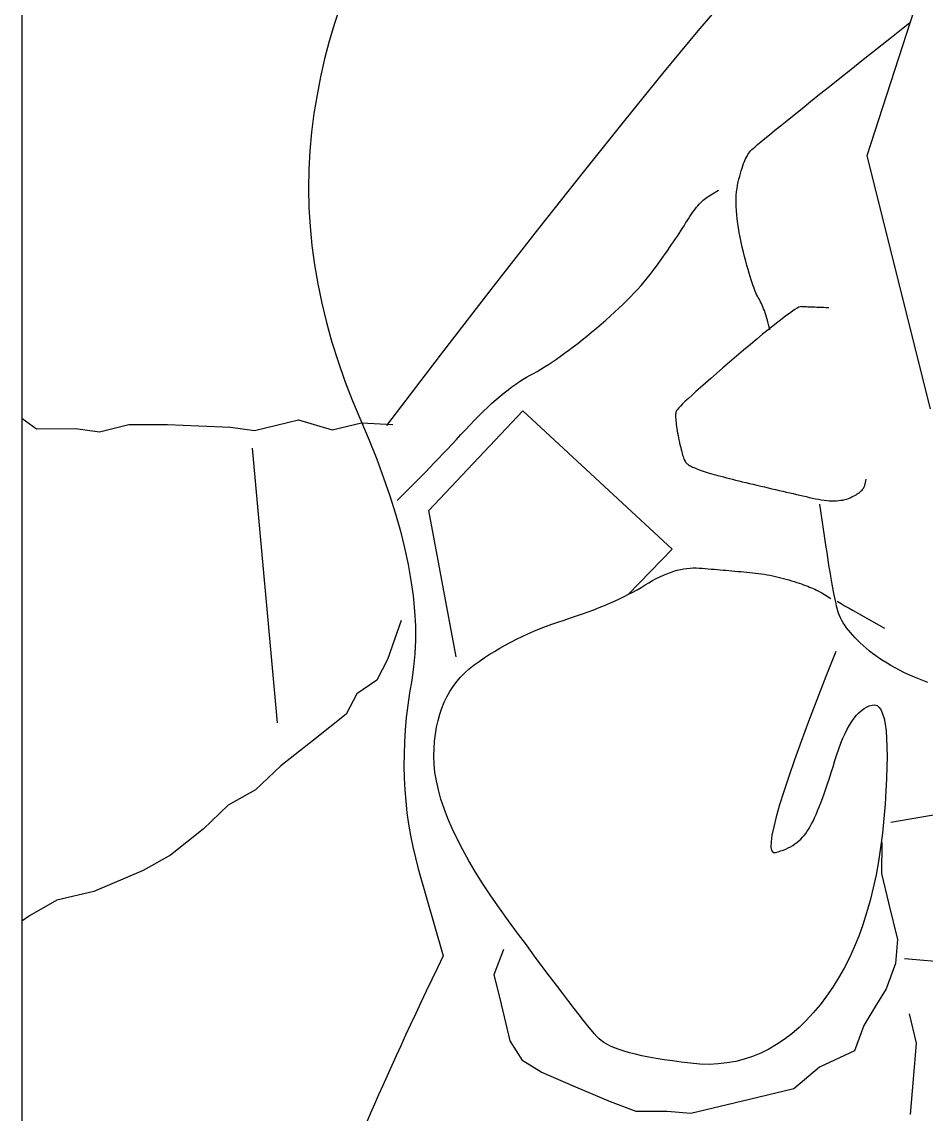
# Model space of a CAD drawing. Header units: metres. Extents: x -598 to 357, y -242 to 574.
# Drawn here: x -291.8827 to -291.6825, y 59.4639 to 59.7057 of the extents above; entities that cross this region are included whole.
import ezdxf

# ---------------------------------------------------------------- set-up
doc = ezdxf.new("R2010")
doc.units = ezdxf.units.M
doc.layers.add('xref_Nivel PB$0$M-muebles', color=1, linetype='Continuous')

# ---------------------------------------------------------------- blocks, each defined once
blk = doc.blocks.new('xref_Nivel PB$0$xref_Nivel PB$0$XREF-NIVEL 3$0$2222')
at = {"layer": 'xref_Nivel PB$0$M-muebles', "linetype": 'Continuous'}
for p, q in [((-2031.32818, -1968.59486), (-2032.65031, -1968.59486)), ((-2032.09368, -1968.59659), (-2032.09488, -1968.59486)), ((-2031.9835, -1968.59486), (-2031.98586, -1968.59813)), ((-2032.09025, -1968.60264), (-2032.09368, -1968.59659)), ((-2031.98586, -1968.59813), (-2031.9858, -1968.60671)), ((-2032.08829, -1968.61077), (-2032.09025, -1968.60264)), ((-2031.9858, -1968.60671), (-2031.98652, -1968.61204)), ((-2032.08368, -1968.62169), (-2032.08829, -1968.61077)), ((-2031.98652, -1968.61204), (-2031.98495, -1968.61854)), ((-2031.98495, -1968.61854), (-2031.98489, -1968.62712)), ((-2032.08024, -1968.62774), (-2032.08368, -1968.62169)), ((-2032.07454, -1968.63497), (-2032.08024, -1968.62774)), ((-2031.98489, -1968.62712), (-2031.98522, -1968.63408)), ((-2032.06923, -1968.64056), (-2032.07454, -1968.63497)), ((-2031.98522, -1968.63408), (-2031.98555, -1968.64103)), ((-2032.06579, -1968.64661), (-2032.06923, -1968.64056)), ((-2031.98555, -1968.64103), (-2031.98627, -1968.64637)), ((-2032.06048, -1968.65221), (-2032.06579, -1968.64661)), ((-2032.05101, -1968.65148), (-2031.99016, -1968.6459)), ((-2031.98627, -1968.64637), (-2031.98392, -1968.65612)), ((-2032.05478, -1968.65943), (-2032.06048, -1968.65221)), ((-2031.98392, -1968.65612), (-2031.98614, -1968.66353)), ((-2032.04908, -1968.66666), (-2032.05478, -1968.65943)), ((-2031.9538, -1968.66038), (-2031.95807, -1968.66126)), ((-2031.94954, -1968.65965), (-2031.9538, -1968.66038)), ((-2031.9453, -1968.65908), (-2031.94954, -1968.65965)), ((-2031.94107, -1968.65867), (-2031.9453, -1968.65908)), ((-2031.93686, -1968.65842), (-2031.94107, -1968.65867)), ((-2031.93266, -1968.65833), (-2031.93686, -1968.65842)), ((-2031.92849, -1968.65839), (-2031.93266, -1968.65833)), ((-2031.92432, -1968.65861), (-2031.92849, -1968.65839)), ((-2031.92017, -1968.65899), (-2031.92432, -1968.65861)), ((-2031.91604, -1968.65953), (-2031.92017, -1968.65899)), ((-2031.91195, -1968.66021), (-2031.91604, -1968.65953)), ((-2031.90791, -1968.661), (-2031.91195, -1968.66021)), ((-2031.96236, -1968.66231), (-2031.96666, -1968.66351)), ((-2031.95807, -1968.66126), (-2031.96236, -1968.66231)), ((-2031.90393, -1968.6619), (-2031.90791, -1968.661)), ((-2031.90002, -1968.66293), (-2031.90393, -1968.6619)), ((-2031.98614, -1968.66353), (-2031.98458, -1968.67003)), ((-2031.97098, -1968.66487), (-2031.97532, -1968.66639)), ((-2031.96666, -1968.66351), (-2031.97098, -1968.66487)), ((-2031.89616, -1968.66406), (-2031.90002, -1968.66293)), ((-2031.89236, -1968.66531), (-2031.89616, -1968.66406)), ((-2032.04455, -1968.66901), (-2032.04908, -1968.66666)), ((-2031.97532, -1968.66639), (-2031.97967, -1968.66806)), ((-2032.04151, -1968.67343), (-2032.04455, -1968.66901)), ((-2031.98404, -1968.6699), (-2031.98836, -1968.67174)), ((-2031.98458, -1968.67003), (-2031.98491, -1968.67699)), ((-2031.97967, -1968.66806), (-2031.98404, -1968.6699)), ((-2032.13739, -1968.67205), (-2032.13933, -1968.67121)), ((-2032.1354, -1968.67292), (-2032.13739, -1968.67205)), ((-2031.98836, -1968.67174), (-2031.99259, -1968.67342)), ((-2032.13336, -1968.67382), (-2032.1354, -1968.67292)), ((-2032.13127, -1968.67475), (-2032.13336, -1968.67382)), ((-2032.12914, -1968.67571), (-2032.13127, -1968.67475)), ((-2032.03698, -1968.67578), (-2032.04151, -1968.67343)), ((-2031.99259, -1968.67342), (-2031.99672, -1968.67496)), ((-2032.12696, -1968.67669), (-2032.12914, -1968.67571)), ((-2032.12474, -1968.67771), (-2032.12696, -1968.67669)), ((-2032.02832, -1968.67885), (-2032.03698, -1968.67578)), ((-2032.00075, -1968.67634), (-2032.00469, -1968.67758)), ((-2031.99672, -1968.67496), (-2032.00075, -1968.67634)), ((-2031.98511, -1968.67566), (-2031.96956, -1968.68757)), ((-2032.12246, -1968.67875), (-2032.12474, -1968.67771)), ((-2032.12014, -1968.67982), (-2032.12246, -1968.67875)), ((-2032.06578, -1968.67964), (-2032.06835, -1968.67984)), ((-2032.06318, -1968.67951), (-2032.06578, -1968.67964)), ((-2032.06055, -1968.67946), (-2032.06318, -1968.67951)), ((-2032.05791, -1968.67948), (-2032.06055, -1968.67946)), ((-2032.05524, -1968.67957), (-2032.05791, -1968.67948)), ((-2032.05254, -1968.67974), (-2032.05524, -1968.67957)), ((-2032.01226, -1968.67959), (-2032.0159, -1968.68037)), ((-2032.00852, -1968.67866), (-2032.01226, -1968.67959)), ((-2032.00469, -1968.67758), (-2032.00852, -1968.67866)), ((-2032.00175, -1968.67796), (-2032.00089, -1968.67883)), ((-2032.00089, -1968.67883), (-2032.00001, -1968.67971)), ((-2032.00001, -1968.67971), (-2031.99912, -1968.6806)), ((-2032.11778, -1968.68093), (-2032.12014, -1968.67982)), ((-2032.11536, -1968.68206), (-2032.11778, -1968.68093)), ((-2032.1129, -1968.68322), (-2032.11536, -1968.68206)), ((-2032.08085, -1968.68198), (-2032.08327, -1968.68263)), ((-2032.0784, -1968.68141), (-2032.08085, -1968.68198)), ((-2032.07592, -1968.6809), (-2032.0784, -1968.68141)), ((-2032.07342, -1968.68048), (-2032.07592, -1968.6809)), ((-2032.0709, -1968.68012), (-2032.07342, -1968.68048)), ((-2032.06835, -1968.67984), (-2032.0709, -1968.68012)), ((-2032.04982, -1968.67998), (-2032.05254, -1968.67974)), ((-2032.04707, -1968.6803), (-2032.04982, -1968.67998)), ((-2032.0443, -1968.6807), (-2032.04707, -1968.6803)), ((-2032.0415, -1968.68117), (-2032.0443, -1968.6807)), ((-2032.03864, -1968.68159), (-2032.0415, -1968.68117)), ((-2032.03569, -1968.68187), (-2032.03864, -1968.68159)), ((-2032.03264, -1968.682), (-2032.03569, -1968.68187)), ((-2032.02948, -1968.68198), (-2032.03264, -1968.682)), ((-2032.02624, -1968.6818), (-2032.02948, -1968.68198)), ((-2032.02289, -1968.68148), (-2032.02624, -1968.6818)), ((-2032.01944, -1968.681), (-2032.02289, -1968.68148)), ((-2032.0159, -1968.68037), (-2032.01944, -1968.681)), ((-2031.99912, -1968.6806), (-2031.99821, -1968.68151)), ((-2031.99821, -1968.68151), (-2031.99728, -1968.68242)), ((-2032.11039, -1968.68441), (-2032.1129, -1968.68322)), ((-2032.10783, -1968.68562), (-2032.11039, -1968.68441)), ((-2032.08327, -1968.68263), (-2032.10258, -1968.68815)), ((-2031.99728, -1968.68242), (-2031.99634, -1968.68334)), ((-2031.99634, -1968.68334), (-2031.99538, -1968.68427)), ((-2031.99538, -1968.68427), (-2031.99441, -1968.68521)), ((-2032.10523, -1968.68687), (-2032.10783, -1968.68562)), ((-2032.10258, -1968.68815), (-2032.10523, -1968.68687)), ((-2032.06581, -1968.68708), (-2032.06385, -1968.68663)), ((-2032.06385, -1968.68663), (-2032.06195, -1968.68632)), ((-2032.06195, -1968.68632), (-2032.06013, -1968.68614)), ((-2032.06013, -1968.68614), (-2032.05837, -1968.68609)), ((-2032.05837, -1968.68609), (-2032.05667, -1968.68614)), ((-2032.05667, -1968.68614), (-2032.05504, -1968.68625)), ((-2032.05504, -1968.68625), (-2032.05346, -1968.68644)), ((-2032.05346, -1968.68644), (-2032.05194, -1968.68669)), ((-2032.05194, -1968.68669), (-2032.05047, -1968.68701)), ((-2032.03634, -1968.69105), (-2032.00395, -1968.68498)), ((-2032.00395, -1968.68498), (-2031.98189, -1968.7058)), ((-2031.99441, -1968.68521), (-2031.99342, -1968.68616)), ((-2031.99342, -1968.68616), (-2031.99242, -1968.68712)), ((-2032.07437, -1968.69016), (-2032.07213, -1968.68919)), ((-2032.07213, -1968.68919), (-2032.06995, -1968.68836)), ((-2032.06995, -1968.68836), (-2032.06785, -1968.68765)), ((-2032.06785, -1968.68765), (-2032.06581, -1968.68708)), ((-2032.05047, -1968.68701), (-2032.04907, -1968.68739)), ((-2032.04907, -1968.68739), (-2032.04772, -1968.68785)), ((-2032.04772, -1968.68785), (-2032.04643, -1968.68837)), ((-2032.04643, -1968.68837), (-2032.0452, -1968.68896)), ((-2032.0452, -1968.68896), (-2032.04402, -1968.68962)), ((-2031.99242, -1968.68712), (-2031.9914, -1968.68809)), ((-2031.9914, -1968.68809), (-2031.99037, -1968.68907)), ((-2031.99037, -1968.68907), (-2031.98932, -1968.69006)), ((-2031.96956, -1968.68757), (-2031.95503, -1968.69879)), ((-2032.07906, -1968.69248), (-2032.07668, -1968.69126)), ((-2032.07668, -1968.69126), (-2032.07437, -1968.69016)), ((-2032.04402, -1968.68962), (-2032.0429, -1968.69034)), ((-2032.0429, -1968.69034), (-2032.04184, -1968.69113)), ((-2032.04184, -1968.69113), (-2032.04084, -1968.69199)), ((-2031.98932, -1968.69006), (-2031.98825, -1968.69106)), ((-2031.98825, -1968.69106), (-2031.98717, -1968.69207)), ((-2032.08403, -1968.69533), (-2032.08151, -1968.69384)), ((-2032.08151, -1968.69384), (-2032.07906, -1968.69248)), ((-2032.04084, -1968.69199), (-2032.03989, -1968.69292)), ((-2032.03989, -1968.69292), (-2032.039, -1968.69392)), ((-2032.039, -1968.69392), (-2032.03817, -1968.69498)), ((-2031.98717, -1968.69207), (-2031.98607, -1968.69309)), ((-2031.98607, -1968.69309), (-2031.98498, -1968.6941)), ((-2031.98498, -1968.6941), (-2031.98394, -1968.6951)), ((-2032.08662, -1968.69695), (-2032.08403, -1968.69533)), ((-2032.03817, -1968.69498), (-2032.03738, -1968.69608)), ((-2032.03738, -1968.69608), (-2032.03662, -1968.69721)), ((-2031.98394, -1968.6951), (-2031.98295, -1968.69609)), ((-2031.98295, -1968.69609), (-2031.982, -1968.69705)), ((-2032.092, -1968.70059), (-2032.08927, -1968.69871)), ((-2032.08927, -1968.69871), (-2032.08662, -1968.69695)), ((-2032.03662, -1968.69721), (-2032.03587, -1968.69835)), ((-2032.03587, -1968.69835), (-2032.03515, -1968.69951)), ((-2031.982, -1968.69705), (-2031.98109, -1968.698)), ((-2031.98109, -1968.698), (-2031.98023, -1968.69894)), ((-2031.98023, -1968.69894), (-2031.97941, -1968.69985)), ((-2031.95503, -1968.69879), (-2031.94153, -1968.70932)), ((-2032.12135, -1968.70299), (-2032.11323, -1968.70103)), ((-2032.11323, -1968.70103), (-2032.10673, -1968.69946)), ((-2032.10673, -1968.69946), (-2032.10107, -1968.70154)), ((-2032.09479, -1968.7026), (-2032.092, -1968.70059)), ((-2032.03515, -1968.69951), (-2032.03445, -1968.7007)), ((-2032.03445, -1968.7007), (-2032.03377, -1968.7019)), ((-2031.97941, -1968.69985), (-2031.97863, -1968.70075)), ((-2031.97863, -1968.70075), (-2031.9779, -1968.70164)), ((-2032.12584, -1968.70579), (-2032.12135, -1968.70299)), ((-2032.09755, -1968.70463), (-2032.09479, -1968.7026)), ((-2032.03377, -1968.7019), (-2032.03311, -1968.70311)), ((-2032.03311, -1968.70311), (-2032.03248, -1968.70435)), ((-2031.9779, -1968.70164), (-2031.97722, -1968.70251)), ((-2031.97722, -1968.70251), (-2031.97657, -1968.70336)), ((-2031.97657, -1968.70336), (-2031.97598, -1968.7042)), ((-2032.1283, -1968.70982), (-2032.12584, -1968.70579)), ((-2032.10016, -1968.70656), (-2032.09755, -1968.70463)), ((-2032.03248, -1968.70435), (-2032.03187, -1968.70561)), ((-2032.03187, -1968.70561), (-2032.03128, -1968.70688)), ((-2031.98189, -1968.7058), (-2032.01252, -1968.73886)), ((-2031.97598, -1968.7042), (-2031.97542, -1968.70502)), ((-2031.97542, -1968.70502), (-2031.97491, -1968.70582)), ((-2031.97491, -1968.70582), (-2031.97445, -1968.70661)), ((-2032.10492, -1968.71009), (-2032.10261, -1968.70838)), ((-2032.10261, -1968.70838), (-2032.10016, -1968.70656)), ((-2032.03128, -1968.70688), (-2032.03071, -1968.70818)), ((-2032.03071, -1968.70818), (-2032.03016, -1968.70949)), ((-2031.97445, -1968.70661), (-2031.97402, -1968.70738)), ((-2031.97402, -1968.70738), (-2031.97361, -1968.70815)), ((-2031.97361, -1968.70815), (-2031.97316, -1968.70895)), ((-2032.13161, -1968.71749), (-2032.1283, -1968.70982)), ((-2032.10708, -1968.71171), (-2032.10492, -1968.71009)), ((-2032.03016, -1968.70949), (-2032.02964, -1968.71082)), ((-2032.02964, -1968.71082), (-2032.02914, -1968.71217)), ((-2031.97316, -1968.70895), (-2031.97269, -1968.70976)), ((-2031.97269, -1968.70976), (-2031.97218, -1968.71059)), ((-2031.97218, -1968.71059), (-2031.97164, -1968.71144)), ((-2031.94153, -1968.70932), (-2031.92906, -1968.71917)), ((-2032.11094, -1968.71463), (-2032.10908, -1968.71322)), ((-2032.10908, -1968.71322), (-2032.10708, -1968.71171)), ((-2032.02914, -1968.71217), (-2032.02866, -1968.71354)), ((-2032.02866, -1968.71354), (-2032.02821, -1968.71493)), ((-2031.97164, -1968.71144), (-2031.97107, -1968.71231)), ((-2031.97107, -1968.71231), (-2031.97046, -1968.7132)), ((-2031.97046, -1968.7132), (-2031.96983, -1968.71411)), ((-2032.1142, -1968.71713), (-2032.11265, -1968.71593)), ((-2032.11265, -1968.71593), (-2032.11094, -1968.71463)), ((-2032.02821, -1968.71493), (-2032.02776, -1968.71631)), ((-2031.96983, -1968.71411), (-2031.96916, -1968.71503)), ((-2031.96916, -1968.71503), (-2031.96846, -1968.71598)), ((-2031.96846, -1968.71598), (-2031.96773, -1968.71695)), ((-2032.13492, -1968.72517), (-2032.13161, -1968.71749)), ((-2032.11687, -1968.71923), (-2032.11561, -1968.71823)), ((-2032.11561, -1968.71823), (-2032.1142, -1968.71713)), ((-2032.02776, -1968.71631), (-2032.02731, -1968.71766)), ((-2032.02731, -1968.71766), (-2032.02685, -1968.71897)), ((-2031.96773, -1968.71695), (-2031.96697, -1968.71793)), ((-2031.96697, -1968.71793), (-2031.96618, -1968.71894)), ((-2032.11894, -1968.72091), (-2032.11798, -1968.72012)), ((-2032.11798, -1968.72012), (-2032.11687, -1968.71923)), ((-2032.02685, -1968.71897), (-2032.02639, -1968.72024)), ((-2032.02639, -1968.72024), (-2032.02593, -1968.72148)), ((-2031.96618, -1968.71894), (-2031.96535, -1968.71996)), ((-2031.96535, -1968.71996), (-2031.9645, -1968.721)), ((-2031.92906, -1968.71917), (-2031.91761, -1968.72833)), ((-2032.12176, -1968.72372), (-2032.12134, -1968.72313)), ((-2032.12134, -1968.72313), (-2032.12091, -1968.72265)), ((-2032.12091, -1968.72265), (-2032.1204, -1968.72217)), ((-2032.1204, -1968.72217), (-2032.11975, -1968.72159)), ((-2032.11975, -1968.72159), (-2032.11894, -1968.72091)), ((-2032.02593, -1968.72148), (-2032.02545, -1968.72269)), ((-2032.02545, -1968.72269), (-2032.02498, -1968.72386)), ((-2031.9645, -1968.721), (-2031.96361, -1968.72207)), ((-2031.96361, -1968.72207), (-2031.96271, -1968.72312)), ((-2031.96271, -1968.72312), (-2031.96182, -1968.72415)), ((-2032.137, -1968.73083), (-2032.13492, -1968.72517)), ((-2032.12294, -1968.72609), (-2032.12256, -1968.7252)), ((-2032.12256, -1968.7252), (-2032.12216, -1968.7244)), ((-2032.12216, -1968.7244), (-2032.12176, -1968.72372)), ((-2032.02498, -1968.72386), (-2032.02449, -1968.725)), ((-2032.02449, -1968.725), (-2032.02401, -1968.7261)), ((-2031.96182, -1968.72415), (-2031.96094, -1968.72514)), ((-2031.96094, -1968.72514), (-2031.96006, -1968.7261)), ((-2032.12367, -1968.7282), (-2032.12331, -1968.7271)), ((-2032.12331, -1968.7271), (-2032.12294, -1968.72609)), ((-2032.02401, -1968.7261), (-2032.02351, -1968.72716)), ((-2032.02351, -1968.72716), (-2032.02302, -1968.7282)), ((-2031.96006, -1968.7261), (-2031.95919, -1968.72703)), ((-2031.95919, -1968.72703), (-2031.95833, -1968.72793)), ((-2031.95833, -1968.72793), (-2031.95748, -1968.72879)), ((-2032.12435, -1968.73073), (-2032.12401, -1968.72942)), ((-2032.12401, -1968.72942), (-2032.12367, -1968.7282)), ((-2032.02302, -1968.7282), (-2032.02251, -1968.72919)), ((-2032.01252, -1968.73886), (-2032.02251, -1968.72919)), ((-2032.02251, -1968.72919), (-2032.02201, -1968.73016)), ((-2032.02201, -1968.73016), (-2032.0215, -1968.73108)), ((-2031.95748, -1968.72879), (-2031.95663, -1968.72963)), ((-2031.95663, -1968.72963), (-2031.95579, -1968.73043)), ((-2031.95579, -1968.73043), (-2031.95496, -1968.7312)), ((-2031.91761, -1968.72833), (-2031.90719, -1968.7368)), ((-2032.13706, -1968.73772), (-2032.137, -1968.73083)), ((-2032.12498, -1968.73368), (-2032.12467, -1968.73215)), ((-2032.12467, -1968.73215), (-2032.12435, -1968.73073)), ((-2032.0215, -1968.73108), (-2032.02098, -1968.73198)), ((-2032.02098, -1968.73198), (-2032.02045, -1968.73284)), ((-2032.02045, -1968.73284), (-2032.01995, -1968.73367)), ((-2031.95496, -1968.7312), (-2031.95414, -1968.73194)), ((-2031.95414, -1968.73194), (-2031.95332, -1968.73264)), ((-2031.95332, -1968.73264), (-2031.95252, -1968.73332)), ((-2032.12557, -1968.73704), (-2032.12528, -1968.73531)), ((-2032.12528, -1968.73531), (-2032.12498, -1968.73368)), ((-2032.01995, -1968.73367), (-2032.01948, -1968.73449)), ((-2032.01948, -1968.73449), (-2032.01904, -1968.73531)), ((-2032.01904, -1968.73531), (-2032.01865, -1968.73611)), ((-2031.95252, -1968.73332), (-2031.95172, -1968.73396)), ((-2031.95172, -1968.73396), (-2031.95092, -1968.73457)), ((-2031.95092, -1968.73457), (-2031.95014, -1968.73515)), ((-2031.95014, -1968.73515), (-2031.94937, -1968.73571)), ((-2032.13751, -1968.74299), (-2032.13706, -1968.73772)), ((-2032.12584, -1968.73888), (-2032.12557, -1968.73704)), ((-2032.01865, -1968.73611), (-2032.01828, -1968.7369)), ((-2032.01828, -1968.7369), (-2032.01796, -1968.73767)), ((-2032.01796, -1968.73767), (-2032.01767, -1968.73844)), ((-2031.94937, -1968.73571), (-2031.94861, -1968.73625)), ((-2031.94861, -1968.73625), (-2031.94788, -1968.73677)), ((-2031.94788, -1968.73677), (-2031.94716, -1968.73728)), ((-2031.94716, -1968.73728), (-2031.94645, -1968.73777)), ((-2031.94645, -1968.73777), (-2031.94577, -1968.73825)), ((-2031.90719, -1968.7368), (-2031.89779, -1968.74459)), ((-2032.12611, -1968.74083), (-2032.12584, -1968.73888)), ((-2032.01767, -1968.73844), (-2032.01742, -1968.7392)), ((-2032.01742, -1968.7392), (-2032.0172, -1968.73994)), ((-2032.0172, -1968.73994), (-2032.01702, -1968.74067)), ((-2031.98736, -1968.74015), (-2031.98793, -1968.74026)), ((-2031.98681, -1968.74005), (-2031.98736, -1968.74015)), ((-2031.98629, -1968.73996), (-2031.98681, -1968.74005)), ((-2031.98579, -1968.73988), (-2031.98629, -1968.73996)), ((-2031.98533, -1968.73981), (-2031.98579, -1968.73988)), ((-2031.98489, -1968.73975), (-2031.98533, -1968.73981)), ((-2031.98448, -1968.7397), (-2031.98489, -1968.73975)), ((-2031.9841, -1968.73966), (-2031.98448, -1968.7397)), ((-2031.98375, -1968.73963), (-2031.9841, -1968.73966)), ((-2031.98342, -1968.73961), (-2031.98375, -1968.73963)), ((-2031.98312, -1968.7396), (-2031.98342, -1968.73961)), ((-2031.98285, -1968.7396), (-2031.98312, -1968.7396)), ((-2031.98261, -1968.73961), (-2031.98285, -1968.7396)), ((-2031.9824, -1968.73963), (-2031.98261, -1968.73961)), ((-2031.98221, -1968.73966), (-2031.9824, -1968.73963)), ((-2031.98205, -1968.7397), (-2031.98221, -1968.73966)), ((-2031.98186, -1968.7398), (-2031.98205, -1968.7397)), ((-2031.9816, -1968.73999), (-2031.98186, -1968.7398)), ((-2031.98126, -1968.74028), (-2031.9816, -1968.73999)), ((-2031.94577, -1968.73825), (-2031.9451, -1968.73871)), ((-2031.9451, -1968.73871), (-2031.94445, -1968.73916)), ((-2031.94445, -1968.73916), (-2031.94381, -1968.73958)), ((-2031.94381, -1968.73958), (-2031.9432, -1968.74)), ((-2031.9432, -1968.74), (-2031.9426, -1968.74039)), ((-2032.12636, -1968.74288), (-2032.12611, -1968.74083)), ((-2032.01702, -1968.74067), (-2032.01688, -1968.74139)), ((-2032.01688, -1968.74139), (-2032.01677, -1968.7421)), ((-2032.01677, -1968.7421), (-2032.0167, -1968.7428)), ((-2031.99386, -1968.74246), (-2031.99398, -1968.74265)), ((-2031.99374, -1968.7423), (-2031.99386, -1968.74246)), ((-2031.99363, -1968.74215), (-2031.99374, -1968.7423)), ((-2031.99352, -1968.74204), (-2031.99363, -1968.74215)), ((-2031.9934, -1968.74193), (-2031.99352, -1968.74204)), ((-2031.99324, -1968.74182), (-2031.9934, -1968.74193)), ((-2031.99306, -1968.74171), (-2031.99324, -1968.74182)), ((-2031.99285, -1968.7416), (-2031.99306, -1968.74171)), ((-2031.9926, -1968.74149), (-2031.99285, -1968.7416)), ((-2031.99233, -1968.74138), (-2031.9926, -1968.74149)), ((-2031.99203, -1968.74127), (-2031.99233, -1968.74138)), ((-2031.99169, -1968.74116), (-2031.99203, -1968.74127)), ((-2031.99133, -1968.74105), (-2031.99169, -1968.74116)), ((-2031.99093, -1968.74094), (-2031.99133, -1968.74105)), ((-2031.99051, -1968.74083), (-2031.99093, -1968.74094)), ((-2031.99005, -1968.74072), (-2031.99051, -1968.74083)), ((-2031.98957, -1968.7406), (-2031.99005, -1968.74072)), ((-2031.98905, -1968.74049), (-2031.98957, -1968.7406)), ((-2031.98851, -1968.74037), (-2031.98905, -1968.74049)), ((-2031.98793, -1968.74026), (-2031.98851, -1968.74037)), ((-2031.98085, -1968.74067), (-2031.98126, -1968.74028)), ((-2031.98035, -1968.74116), (-2031.98085, -1968.74067)), ((-2031.97978, -1968.74175), (-2031.98035, -1968.74116)), ((-2031.97913, -1968.74244), (-2031.97978, -1968.74175)), ((-2031.9784, -1968.74323), (-2031.97913, -1968.74244)), ((-2031.9426, -1968.74039), (-2031.94202, -1968.74077)), ((-2031.94202, -1968.74077), (-2031.94145, -1968.74114)), ((-2031.94145, -1968.74114), (-2031.9409, -1968.74149)), ((-2031.9409, -1968.74149), (-2031.94037, -1968.74182)), ((-2031.94037, -1968.74182), (-2031.93986, -1968.74214)), ((-2031.93986, -1968.74214), (-2031.93937, -1968.74244)), ((-2031.93937, -1968.74244), (-2031.93889, -1968.74275)), ((-2032.13594, -1968.74949), (-2032.13751, -1968.74299)), ((-2032.12659, -1968.747), (-2032.12654, -1968.74496)), ((-2032.12654, -1968.74496), (-2032.12636, -1968.74288)), ((-2032.01671, -1968.74483), (-2032.01676, -1968.74548)), ((-2032.01667, -1968.74416), (-2032.01671, -1968.74483)), ((-2032.0167, -1968.7428), (-2032.01667, -1968.74349)), ((-2032.01667, -1968.74349), (-2032.01667, -1968.74416)), ((-2031.99487, -1968.74467), (-2031.99501, -1968.74505)), ((-2031.99474, -1968.74431), (-2031.99487, -1968.74467)), ((-2031.9946, -1968.74397), (-2031.99474, -1968.74431)), ((-2031.99447, -1968.74366), (-2031.9946, -1968.74397)), ((-2031.99435, -1968.74337), (-2031.99447, -1968.74366)), ((-2031.99422, -1968.74311), (-2031.99435, -1968.74337)), ((-2031.9941, -1968.74287), (-2031.99422, -1968.74311)), ((-2031.99398, -1968.74265), (-2031.9941, -1968.74287)), ((-2031.9776, -1968.74411), (-2031.9784, -1968.74323)), ((-2031.97672, -1968.7451), (-2031.9776, -1968.74411)), ((-2031.93889, -1968.74275), (-2031.93844, -1968.74305)), ((-2031.93844, -1968.74305), (-2031.93801, -1968.74335)), ((-2031.93801, -1968.74335), (-2031.9376, -1968.74365)), ((-2031.9376, -1968.74365), (-2031.93721, -1968.74395)), ((-2031.93721, -1968.74395), (-2031.93684, -1968.74425)), ((-2031.93684, -1968.74425), (-2031.93649, -1968.74454)), ((-2031.93649, -1968.74454), (-2031.93616, -1968.74484)), ((-2031.93616, -1968.74484), (-2031.93585, -1968.74513)), ((-2031.89779, -1968.74459), (-2031.88942, -1968.75169)), ((-2032.1265, -1968.74901), (-2032.12659, -1968.747)), ((-2032.01688, -1968.7468), (-2032.01693, -1968.74746)), ((-2032.01682, -1968.74614), (-2032.01688, -1968.7468)), ((-2032.01676, -1968.74548), (-2032.01682, -1968.74614)), ((-2031.99574, -1968.74734), (-2031.9959, -1968.74786)), ((-2031.99559, -1968.74683), (-2031.99574, -1968.74734)), ((-2031.99544, -1968.74635), (-2031.99559, -1968.74683)), ((-2031.9953, -1968.74589), (-2031.99544, -1968.74635)), ((-2031.99515, -1968.74546), (-2031.9953, -1968.74589)), ((-2031.99501, -1968.74505), (-2031.99515, -1968.74546)), ((-2031.97576, -1968.74618), (-2031.97672, -1968.7451)), ((-2031.97472, -1968.74736), (-2031.97576, -1968.74618)), ((-2031.97361, -1968.74865), (-2031.97472, -1968.74736)), ((-2031.93585, -1968.74513), (-2031.93556, -1968.74542)), ((-2031.93556, -1968.74542), (-2031.93529, -1968.74571)), ((-2031.93529, -1968.74571), (-2031.93505, -1968.74599)), ((-2031.93505, -1968.74599), (-2031.93482, -1968.74628)), ((-2031.93482, -1968.74628), (-2031.93461, -1968.74656)), ((-2031.93461, -1968.74656), (-2031.93443, -1968.74684)), ((-2031.93443, -1968.74684), (-2031.93303, -1968.74909)), ((-2032.13437, -1968.75599), (-2032.13594, -1968.74949)), ((-2032.12629, -1968.75097), (-2032.1265, -1968.74901)), ((-2032.0171, -1968.74943), (-2032.01716, -1968.75009)), ((-2032.01704, -1968.74878), (-2032.0171, -1968.74943)), ((-2032.01699, -1968.74812), (-2032.01704, -1968.74878)), ((-2032.01693, -1968.74746), (-2032.01699, -1968.74812)), ((-2031.99638, -1968.74958), (-2031.99654, -1968.75019)), ((-2031.99621, -1968.74898), (-2031.99638, -1968.74958)), ((-2031.99605, -1968.74841), (-2031.99621, -1968.74898)), ((-2031.9959, -1968.74786), (-2031.99605, -1968.74841)), ((-2031.97241, -1968.75003), (-2031.97361, -1968.74865)), ((-2032.12594, -1968.7529), (-2032.12629, -1968.75097)), ((-2032.01733, -1968.75207), (-2032.01738, -1968.75273)), ((-2032.01727, -1968.75141), (-2032.01733, -1968.75207)), ((-2032.01721, -1968.75075), (-2032.01727, -1968.75141)), ((-2032.01716, -1968.75009), (-2032.01721, -1968.75075)), ((-2031.99706, -1968.75218), (-2031.99724, -1968.75289)), ((-2031.99688, -1968.7515), (-2031.99706, -1968.75218)), ((-2031.99671, -1968.75083), (-2031.99688, -1968.7515)), ((-2031.99654, -1968.75019), (-2031.99671, -1968.75083)), ((-2031.97114, -1968.7515), (-2031.97241, -1968.75003)), ((-2031.9698, -1968.75308), (-2031.97114, -1968.7515)), ((-2032.12546, -1968.75479), (-2032.12594, -1968.7529)), ((-2032.01755, -1968.7547), (-2032.01761, -1968.75536)), ((-2032.01749, -1968.75404), (-2032.01755, -1968.7547)), ((-2032.01744, -1968.75338), (-2032.01749, -1968.75404)), ((-2032.01738, -1968.75273), (-2032.01744, -1968.75338)), ((-2031.9976, -1968.75437), (-2031.99779, -1968.75514)), ((-2031.99742, -1968.75362), (-2031.9976, -1968.75437)), ((-2031.99724, -1968.75289), (-2031.99742, -1968.75362)), ((-2031.96845, -1968.75466), (-2031.9698, -1968.75308)), ((-2031.9672, -1968.75615), (-2031.96845, -1968.75466)), ((-2031.94776, -1968.75488), (-2031.94673, -1968.75462)), ((-2031.94673, -1968.75462), (-2031.94563, -1968.75435)), ((-2031.94563, -1968.75435), (-2031.94453, -1968.7541)), ((-2031.94453, -1968.7541), (-2031.94345, -1968.75387)), ((-2031.94345, -1968.75387), (-2031.94241, -1968.75367)), ((-2031.94241, -1968.75367), (-2031.94138, -1968.75349)), ((-2031.94138, -1968.75349), (-2031.94039, -1968.75334)), ((-2031.94039, -1968.75334), (-2031.93942, -1968.75322)), ((-2031.93942, -1968.75322), (-2031.93848, -1968.75312)), ((-2031.93848, -1968.75312), (-2031.93757, -1968.75305)), ((-2031.93757, -1968.75305), (-2031.93668, -1968.75301)), ((-2031.93668, -1968.75301), (-2031.93582, -1968.75299)), ((-2031.93582, -1968.75299), (-2031.93499, -1968.75301)), ((-2031.93499, -1968.75301), (-2031.93418, -1968.75304)), ((-2031.93418, -1968.75304), (-2031.93341, -1968.75311)), ((-2031.93341, -1968.75311), (-2031.93265, -1968.7532)), ((-2031.93265, -1968.7532), (-2031.93193, -1968.75332)), ((-2031.93193, -1968.75332), (-2031.93123, -1968.75346)), ((-2031.93123, -1968.75346), (-2031.93057, -1968.75362)), ((-2031.93057, -1968.75362), (-2031.92993, -1968.75378)), ((-2031.92993, -1968.75378), (-2031.92932, -1968.75395)), ((-2031.92932, -1968.75395), (-2031.92874, -1968.75412)), ((-2031.92874, -1968.75412), (-2031.92819, -1968.7543)), ((-2031.92819, -1968.7543), (-2031.92767, -1968.75447)), ((-2031.92767, -1968.75447), (-2031.92717, -1968.75466)), ((-2031.92717, -1968.75466), (-2031.92671, -1968.75484)), ((-2032.13202, -1968.76574), (-2032.13437, -1968.75599)), ((-2032.12485, -1968.75664), (-2032.12546, -1968.75479)), ((-2032.12411, -1968.75846), (-2032.12485, -1968.75664)), ((-2032.01774, -1968.75667), (-2032.01781, -1968.75731)), ((-2032.01767, -1968.75602), (-2032.01774, -1968.75667)), ((-2032.01761, -1968.75536), (-2032.01767, -1968.75602)), ((-2031.99817, -1968.75676), (-2031.99837, -1968.7576)), ((-2031.99798, -1968.75594), (-2031.99817, -1968.75676)), ((-2031.99779, -1968.75514), (-2031.99798, -1968.75594)), ((-2031.96603, -1968.75755), (-2031.9672, -1968.75615)), ((-2031.95528, -1968.75716), (-2031.95476, -1968.75696)), ((-2031.95476, -1968.75696), (-2031.95419, -1968.75675)), ((-2031.95419, -1968.75675), (-2031.95357, -1968.75654)), ((-2031.95357, -1968.75654), (-2031.9529, -1968.75632)), ((-2031.9529, -1968.75632), (-2031.95217, -1968.75609)), ((-2031.95217, -1968.75609), (-2031.9514, -1968.75586)), ((-2031.9514, -1968.75586), (-2031.95057, -1968.75563)), ((-2031.95057, -1968.75563), (-2031.94969, -1968.75538)), ((-2031.94969, -1968.75538), (-2031.94875, -1968.75513)), ((-2031.94875, -1968.75513), (-2031.94776, -1968.75488)), ((-2031.92671, -1968.75484), (-2031.92628, -1968.75503)), ((-2031.92628, -1968.75503), (-2031.92587, -1968.75522)), ((-2031.92587, -1968.75522), (-2031.9255, -1968.75542)), ((-2031.9255, -1968.75542), (-2031.92515, -1968.75562)), ((-2031.92515, -1968.75562), (-2031.92484, -1968.75583)), ((-2031.92484, -1968.75583), (-2031.92455, -1968.75603)), ((-2031.92455, -1968.75603), (-2031.92429, -1968.75625)), ((-2031.92429, -1968.75625), (-2031.92406, -1968.75646)), ((-2031.92406, -1968.75646), (-2031.92379, -1968.75675)), ((-2031.92379, -1968.75675), (-2031.92341, -1968.75719)), ((-2032.12324, -1968.76023), (-2032.12411, -1968.75846)), ((-2032.01809, -1968.75922), (-2032.01819, -1968.75985)), ((-2032.01799, -1968.75859), (-2032.01809, -1968.75922)), ((-2032.01789, -1968.75795), (-2032.01799, -1968.75859)), ((-2032.01781, -1968.75731), (-2032.01789, -1968.75795)), ((-2031.99876, -1968.75929), (-2031.99895, -1968.76012)), ((-2031.99856, -1968.75845), (-2031.99876, -1968.75929)), ((-2031.99837, -1968.7576), (-2031.99856, -1968.75845)), ((-2031.96495, -1968.75886), (-2031.96603, -1968.75755)), ((-2031.96396, -1968.76007), (-2031.96495, -1968.75886)), ((-2031.96065, -1968.75957), (-2031.96017, -1968.75941)), ((-2031.96017, -1968.75941), (-2031.95971, -1968.75925)), ((-2031.95971, -1968.75925), (-2031.95928, -1968.75909)), ((-2031.95928, -1968.75909), (-2031.95887, -1968.75892)), ((-2031.95887, -1968.75892), (-2031.95847, -1968.75876)), ((-2031.95847, -1968.75876), (-2031.9581, -1968.75859)), ((-2031.9581, -1968.75859), (-2031.95775, -1968.75842)), ((-2031.95775, -1968.75842), (-2031.95742, -1968.75825)), ((-2031.95742, -1968.75825), (-2031.95711, -1968.75808)), ((-2031.95711, -1968.75808), (-2031.95681, -1968.75791)), ((-2031.95681, -1968.75791), (-2031.95651, -1968.75773)), ((-2031.95651, -1968.75773), (-2031.95615, -1968.75754)), ((-2031.95615, -1968.75754), (-2031.95574, -1968.75735)), ((-2031.95574, -1968.75735), (-2031.95528, -1968.75716)), ((-2031.92341, -1968.75719), (-2031.92292, -1968.75776)), ((-2031.92292, -1968.75776), (-2031.92231, -1968.75848)), ((-2031.92231, -1968.75848), (-2031.9216, -1968.75935)), ((-2031.9216, -1968.75935), (-2031.92077, -1968.76036)), ((-2032.12223, -1968.76196), (-2032.12324, -1968.76023)), ((-2032.07965, -1968.7612), (-2032.07969, -1968.76172)), ((-2032.07969, -1968.76172), (-2032.07953, -1968.76232)), ((-2032.07925, -1968.76086), (-2032.07965, -1968.7612)), ((-2032.07849, -1968.76071), (-2032.07925, -1968.76086)), ((-2032.07735, -1968.76073), (-2032.07849, -1968.76071)), ((-2032.07585, -1968.76093), (-2032.07735, -1968.76073)), ((-2032.07399, -1968.76132), (-2032.07585, -1968.76093)), ((-2032.07176, -1968.76188), (-2032.07399, -1968.76132)), ((-2032.06916, -1968.76262), (-2032.07176, -1968.76188)), ((-2032.01856, -1968.7617), (-2032.0187, -1968.76231)), ((-2032.01843, -1968.76109), (-2032.01856, -1968.7617)), ((-2032.01831, -1968.76047), (-2032.01843, -1968.76109)), ((-2032.01819, -1968.75985), (-2032.01831, -1968.76047)), ((-2031.99932, -1968.76174), (-2031.99951, -1968.76253)), ((-2031.99914, -1968.76093), (-2031.99932, -1968.76174)), ((-2031.99895, -1968.76012), (-2031.99914, -1968.76093)), ((-2031.96306, -1968.7612), (-2031.96396, -1968.76007)), ((-2031.96393, -1968.76048), (-2031.96333, -1968.76033)), ((-2031.96333, -1968.76033), (-2031.96275, -1968.76018)), ((-2031.96224, -1968.76223), (-2031.96306, -1968.7612)), ((-2031.96275, -1968.76018), (-2031.9622, -1968.76003)), ((-2031.9622, -1968.76003), (-2031.96166, -1968.75988)), ((-2031.96166, -1968.75988), (-2031.96114, -1968.75972)), ((-2031.96114, -1968.75972), (-2031.96065, -1968.75957)), ((-2031.92077, -1968.76036), (-2031.91983, -1968.76152)), ((-2031.91983, -1968.76152), (-2031.91877, -1968.76282)), ((-2032.12109, -1968.76366), (-2032.12223, -1968.76196)), ((-2032.11982, -1968.76532), (-2032.12109, -1968.76366)), ((-2032.07953, -1968.76232), (-2032.07935, -1968.7629)), ((-2032.07935, -1968.7629), (-2032.07915, -1968.76346)), ((-2032.07915, -1968.76346), (-2032.07892, -1968.76401)), ((-2032.07892, -1968.76401), (-2032.07868, -1968.76453)), ((-2032.06619, -1968.76355), (-2032.06916, -1968.76262)), ((-2032.06287, -1968.76465), (-2032.06619, -1968.76355)), ((-2032.01917, -1968.7641), (-2032.01934, -1968.76469)), ((-2032.019, -1968.76351), (-2032.01917, -1968.7641)), ((-2032.01885, -1968.76291), (-2032.019, -1968.76351)), ((-2032.0187, -1968.76231), (-2032.01885, -1968.76291)), ((-2031.99987, -1968.76409), (-2032.00005, -1968.76485)), ((-2031.99969, -1968.76331), (-2031.99987, -1968.76409)), ((-2031.99951, -1968.76253), (-2031.99969, -1968.76331)), ((-2031.96151, -1968.76317), (-2031.96224, -1968.76223)), ((-2031.96087, -1968.76402), (-2031.96151, -1968.76317)), ((-2031.96031, -1968.76478), (-2031.96087, -1968.76402)), ((-2031.91877, -1968.76282), (-2031.91761, -1968.76426)), ((-2031.91761, -1968.76426), (-2031.91633, -1968.76585)), ((-2032.12721, -1968.77145), (-2032.13202, -1968.76574)), ((-2032.11842, -1968.76694), (-2032.11982, -1968.76532)), ((-2032.07868, -1968.76453), (-2032.07841, -1968.76504)), ((-2032.07841, -1968.76504), (-2032.07812, -1968.76553)), ((-2032.07812, -1968.76553), (-2032.0778, -1968.766)), ((-2032.0778, -1968.766), (-2032.07747, -1968.76644)), ((-2032.07747, -1968.76644), (-2032.07711, -1968.76688)), ((-2032.05917, -1968.76594), (-2032.06287, -1968.76465)), ((-2032.05511, -1968.76741), (-2032.05917, -1968.76594)), ((-2032.01988, -1968.7664), (-2032.02006, -1968.76693)), ((-2032.0197, -1968.76585), (-2032.01988, -1968.7664)), ((-2032.01951, -1968.76528), (-2032.0197, -1968.76585)), ((-2032.01934, -1968.76469), (-2032.01951, -1968.76528)), ((-2032.00039, -1968.76634), (-2032.00056, -1968.76708)), ((-2032.00022, -1968.7656), (-2032.00039, -1968.76634)), ((-2032.00005, -1968.76485), (-2032.00022, -1968.7656)), ((-2031.95985, -1968.76545), (-2031.96031, -1968.76478)), ((-2031.95946, -1968.76603), (-2031.95985, -1968.76545)), ((-2031.95917, -1968.76651), (-2031.95946, -1968.76603)), ((-2031.95897, -1968.7669), (-2031.95917, -1968.76651)), ((-2031.91633, -1968.76585), (-2031.91494, -1968.76758)), ((-2032.11689, -1968.76852), (-2032.11842, -1968.76694)), ((-2032.11522, -1968.77007), (-2032.11689, -1968.76852)), ((-2032.07711, -1968.76688), (-2032.07672, -1968.76729)), ((-2032.07672, -1968.76729), (-2032.07632, -1968.76768)), ((-2032.07632, -1968.76768), (-2032.07589, -1968.76805)), ((-2032.07589, -1968.76805), (-2032.07545, -1968.76841)), ((-2032.07545, -1968.76841), (-2032.07498, -1968.76875)), ((-2032.07498, -1968.76875), (-2032.07448, -1968.76907)), ((-2032.07448, -1968.76907), (-2032.07395, -1968.76938)), ((-2032.05068, -1968.76905), (-2032.05511, -1968.76741)), ((-2032.04589, -1968.77088), (-2032.05068, -1968.76905)), ((-2032.02075, -1968.76884), (-2032.02092, -1968.76927)), ((-2032.02058, -1968.76839), (-2032.02075, -1968.76884)), ((-2032.02041, -1968.76793), (-2032.02058, -1968.76839)), ((-2032.02023, -1968.76744), (-2032.02041, -1968.76793)), ((-2032.02006, -1968.76693), (-2032.02023, -1968.76744)), ((-2032.00105, -1968.7692), (-2032.00121, -1968.76989)), ((-2032.00089, -1968.76851), (-2032.00105, -1968.7692)), ((-2032.00073, -1968.7678), (-2032.00089, -1968.76851)), ((-2032.00056, -1968.76708), (-2032.00073, -1968.7678)), ((-2031.95885, -1968.76721), (-2031.95897, -1968.7669)), ((-2031.95893, -1968.76923), (-2031.95891, -1968.76889)), ((-2031.95891, -1968.76889), (-2031.95889, -1968.76857)), ((-2031.95889, -1968.76857), (-2031.95888, -1968.76829)), ((-2031.95888, -1968.76829), (-2031.95887, -1968.76803)), ((-2031.95887, -1968.76803), (-2031.95885, -1968.7678)), ((-2031.95882, -1968.76742), (-2031.95885, -1968.76721)), ((-2031.95885, -1968.7678), (-2031.95884, -1968.76759)), ((-2031.95884, -1968.76759), (-2031.95882, -1968.76742)), ((-2031.91494, -1968.76758), (-2031.91344, -1968.76946)), ((-2032.12363, -1968.77919), (-2032.12721, -1968.77145)), ((-2032.11342, -1968.77157), (-2032.11522, -1968.77007)), ((-2032.11152, -1968.77302), (-2032.11342, -1968.77157)), ((-2032.07395, -1968.76938), (-2032.07336, -1968.7697)), ((-2032.07336, -1968.7697), (-2032.07272, -1968.77002)), ((-2032.07272, -1968.77002), (-2032.07202, -1968.77035)), ((-2032.07202, -1968.77035), (-2032.07127, -1968.77069)), ((-2032.07127, -1968.77069), (-2032.07046, -1968.77104)), ((-2032.07046, -1968.77104), (-2032.0696, -1968.77139)), ((-2032.0696, -1968.77139), (-2032.06868, -1968.77175)), ((-2032.04073, -1968.77289), (-2032.04589, -1968.77088)), ((-2032.0219, -1968.7714), (-2032.02205, -1968.77168)), ((-2032.02174, -1968.77109), (-2032.0219, -1968.7714)), ((-2032.02158, -1968.77077), (-2032.02174, -1968.77109)), ((-2032.02141, -1968.77042), (-2032.02158, -1968.77077)), ((-2032.02125, -1968.77006), (-2032.02141, -1968.77042)), ((-2032.02109, -1968.76967), (-2032.02125, -1968.77006)), ((-2032.02092, -1968.76927), (-2032.02109, -1968.76967)), ((-2032.01208, -1968.77294), (-2032.00254, -1968.7715)), ((-2032.00148, -1968.77122), (-2032.00159, -1968.77185)), ((-2032.00136, -1968.77056), (-2032.00148, -1968.77122)), ((-2032.00121, -1968.76989), (-2032.00136, -1968.77056)), ((-2031.95902, -1968.77183), (-2031.95901, -1968.77133)), ((-2031.95901, -1968.77133), (-2031.95899, -1968.77086)), ((-2031.95899, -1968.77086), (-2031.95897, -1968.77041)), ((-2031.95897, -1968.77041), (-2031.95896, -1968.76999)), ((-2031.95896, -1968.76999), (-2031.95894, -1968.76959)), ((-2031.95894, -1968.76959), (-2031.95893, -1968.76923)), ((-2031.91344, -1968.76946), (-2031.91182, -1968.77148)), ((-2031.91182, -1968.77148), (-2031.9101, -1968.77364)), ((-2032.10952, -1968.77439), (-2032.11152, -1968.77302)), ((-2032.06868, -1968.77175), (-2032.0677, -1968.77212)), ((-2032.0677, -1968.77212), (-2032.06667, -1968.77249)), ((-2032.06667, -1968.77249), (-2032.06559, -1968.77287)), ((-2032.06559, -1968.77287), (-2032.06445, -1968.77326)), ((-2032.06445, -1968.77326), (-2032.06325, -1968.77365)), ((-2032.06325, -1968.77365), (-2032.062, -1968.77405)), ((-2032.062, -1968.77405), (-2032.06069, -1968.77446)), ((-2032.03521, -1968.77508), (-2032.04073, -1968.77289)), ((-2032.02221, -1968.77194), (-2032.02344, -1968.77396)), ((-2032.02205, -1968.77168), (-2032.02221, -1968.77194)), ((-2032.01938, -1968.77411), (-2032.01847, -1968.77396)), ((-2032.01847, -1968.77396), (-2032.01751, -1968.7738)), ((-2032.01751, -1968.7738), (-2032.01651, -1968.77363)), ((-2032.01651, -1968.77363), (-2032.01547, -1968.77347)), ((-2032.01547, -1968.77347), (-2032.01438, -1968.77329)), ((-2032.01438, -1968.77329), (-2032.01325, -1968.77312)), ((-2032.01325, -1968.77312), (-2032.01208, -1968.77294)), ((-2032.00179, -1968.77363), (-2032.00182, -1968.77418)), ((-2032.00174, -1968.77306), (-2032.00179, -1968.77363)), ((-2032.00168, -1968.77246), (-2032.00174, -1968.77306)), ((-2032.00159, -1968.77185), (-2032.00168, -1968.77246)), ((-2031.95907, -1968.7735), (-2031.95906, -1968.77291)), ((-2031.95906, -1968.77291), (-2031.95904, -1968.77236)), ((-2031.95904, -1968.77236), (-2031.95902, -1968.77183)), ((-2031.9101, -1968.77364), (-2031.90826, -1968.77595)), ((-2032.10744, -1968.77569), (-2032.10952, -1968.77439)), ((-2032.10526, -1968.77691), (-2032.10744, -1968.77569)), ((-2032.06069, -1968.77446), (-2032.05933, -1968.77487)), ((-2032.05933, -1968.77487), (-2032.05798, -1968.77529)), ((-2032.05798, -1968.77529), (-2032.0567, -1968.77573)), ((-2032.0567, -1968.77573), (-2032.05551, -1968.77617)), ((-2032.05551, -1968.77617), (-2032.05439, -1968.77663)), ((-2032.02882, -1968.77672), (-2032.02829, -1968.77641)), ((-2032.02829, -1968.77641), (-2032.02775, -1968.77613)), ((-2032.02775, -1968.77613), (-2032.02723, -1968.77588)), ((-2032.02723, -1968.77588), (-2032.02671, -1968.77567)), ((-2032.02671, -1968.77567), (-2032.02619, -1968.7755)), ((-2032.02619, -1968.7755), (-2032.02568, -1968.77536)), ((-2032.02568, -1968.77536), (-2032.02515, -1968.77524)), ((-2032.02515, -1968.77524), (-2032.02458, -1968.77511)), ((-2032.02458, -1968.77627), (-2032.02511, -1968.77715)), ((-2032.02458, -1968.77511), (-2032.02397, -1968.77498)), ((-2032.02404, -1968.77539), (-2032.02458, -1968.77627)), ((-2032.02397, -1968.77498), (-2032.02331, -1968.77484)), ((-2032.02331, -1968.77484), (-2032.02261, -1968.7747)), ((-2032.02261, -1968.7747), (-2032.02187, -1968.77456)), ((-2032.02187, -1968.77456), (-2032.02108, -1968.77441)), ((-2032.02108, -1968.77441), (-2032.02025, -1968.77427)), ((-2032.02025, -1968.77427), (-2032.01938, -1968.77411)), ((-2032.00182, -1968.77418), (-2032.00182, -1968.77471)), ((-2032.00182, -1968.77471), (-2032.00181, -1968.77523)), ((-2032.00181, -1968.77523), (-2032.00177, -1968.77572)), ((-2032.00177, -1968.77572), (-2032.00171, -1968.77619)), ((-2032.00171, -1968.77619), (-2032.00164, -1968.77665)), ((-2031.90826, -1968.77595), (-2031.90631, -1968.77841)), ((-2032.103, -1968.77806), (-2032.10526, -1968.77691)), ((-2032.10064, -1968.77913), (-2032.103, -1968.77806)), ((-2032.05439, -1968.77663), (-2032.05335, -1968.77711)), ((-2032.05335, -1968.77711), (-2032.05239, -1968.77759)), ((-2032.05239, -1968.77759), (-2032.0515, -1968.77808)), ((-2032.0515, -1968.77808), (-2032.05069, -1968.77859)), ((-2032.05069, -1968.77859), (-2032.04997, -1968.77911)), ((-2032.03214, -1968.77933), (-2032.03158, -1968.77881)), ((-2032.03158, -1968.77881), (-2032.03101, -1968.77832)), ((-2032.03101, -1968.77832), (-2032.03046, -1968.77787)), ((-2032.03046, -1968.77787), (-2032.02991, -1968.77745)), ((-2032.02991, -1968.77745), (-2032.02936, -1968.77707)), ((-2032.02936, -1968.77707), (-2032.02882, -1968.77672)), ((-2032.02562, -1968.77803), (-2032.02612, -1968.7789)), ((-2032.02511, -1968.77715), (-2032.02562, -1968.77803)), ((-2032.00164, -1968.77665), (-2032.00154, -1968.77708)), ((-2032.00154, -1968.77708), (-2032.00142, -1968.77749)), ((-2032.00142, -1968.77749), (-2032.00129, -1968.77788)), ((-2032.00129, -1968.77788), (-2032.00113, -1968.77826)), ((-2032.00113, -1968.77826), (-2032.00096, -1968.77861)), ((-2032.00096, -1968.77861), (-2032.00079, -1968.77894)), ((-2031.90631, -1968.77841), (-2031.90436, -1968.78086)), ((-2032.11797, -1968.78126), (-2032.12363, -1968.77919)), ((-2032.11393, -1968.78373), (-2032.11797, -1968.78126)), ((-2032.0982, -1968.78013), (-2032.10064, -1968.77913)), ((-2032.09567, -1968.78105), (-2032.0982, -1968.78013)), ((-2032.09305, -1968.78189), (-2032.09567, -1968.78105)), ((-2032.04997, -1968.77911), (-2032.04931, -1968.77964)), ((-2032.04931, -1968.77964), (-2032.04874, -1968.78019)), ((-2032.04874, -1968.78019), (-2032.04824, -1968.78074)), ((-2032.04824, -1968.78074), (-2032.04782, -1968.78131)), ((-2032.04782, -1968.78131), (-2032.04748, -1968.78189)), ((-2032.03445, -1968.78177), (-2032.03387, -1968.78111)), ((-2032.03387, -1968.78111), (-2032.03329, -1968.78048)), ((-2032.03329, -1968.78048), (-2032.03271, -1968.77989)), ((-2032.03271, -1968.77989), (-2032.03214, -1968.77933)), ((-2032.02612, -1968.7789), (-2032.03003, -1968.78586)), ((-2032.00079, -1968.77894), (-2032.00062, -1968.77925)), ((-2032.00062, -1968.77925), (-2032.00046, -1968.77954)), ((-2032.00046, -1968.77954), (-2032.00029, -1968.77982)), ((-2032.00029, -1968.77982), (-2032.00012, -1968.78007)), ((-2032.00012, -1968.78007), (-2031.99995, -1968.7803)), ((-2031.99995, -1968.7803), (-2031.99978, -1968.78051)), ((-2031.99978, -1968.78051), (-2031.99961, -1968.7807)), ((-2031.99961, -1968.7807), (-2031.99944, -1968.78087)), ((-2031.99944, -1968.78087), (-2031.99927, -1968.78102)), ((-2031.99927, -1968.78102), (-2031.9991, -1968.78115)), ((-2031.9991, -1968.78115), (-2031.99893, -1968.78126)), ((-2031.99893, -1968.78126), (-2031.99876, -1968.78135)), ((-2031.90436, -1968.78086), (-2031.90252, -1968.78317)), ((-2032.09034, -1968.78266), (-2032.09305, -1968.78189)), ((-2032.08753, -1968.78336), (-2032.09034, -1968.78266)), ((-2032.08465, -1968.78398), (-2032.08753, -1968.78336)), ((-2032.04748, -1968.78189), (-2032.04722, -1968.78248)), ((-2032.04722, -1968.78248), (-2032.04703, -1968.78308)), ((-2032.04699, -1968.78366), (-2032.04717, -1968.78419)), ((-2032.04703, -1968.78308), (-2032.04699, -1968.78366)), ((-2032.03617, -1968.78395), (-2032.03561, -1968.78319)), ((-2032.03561, -1968.78319), (-2032.03504, -1968.78247)), ((-2032.03504, -1968.78247), (-2032.03445, -1968.78177)), ((-2031.99876, -1968.78135), (-2031.99859, -1968.78142)), ((-2031.99859, -1968.78142), (-2031.99842, -1968.78147)), ((-2031.99842, -1968.78147), (-2031.99705, -1968.78179)), ((-2031.92547, -1968.78195), (-2031.98147, -1968.79596)), ((-2031.88601, -1968.79468), (-2031.92547, -1968.78195)), ((-2031.90252, -1968.78317), (-2031.9008, -1968.78535)), ((-2032.1099, -1968.7862), (-2032.11393, -1968.78373)), ((-2032.08435, -1968.7852), (-2032.09085, -1968.78676)), ((-2032.08167, -1968.78452), (-2032.08465, -1968.78398)), ((-2032.07746, -1968.78526), (-2032.08435, -1968.7852)), ((-2032.0786, -1968.78499), (-2032.08167, -1968.78452)), ((-2032.07544, -1968.78539), (-2032.0786, -1968.78499)), ((-2032.07219, -1968.78571), (-2032.07544, -1968.78539)), ((-2032.06901, -1968.78596), (-2032.07219, -1968.78571)), ((-2032.06604, -1968.78616), (-2032.06901, -1968.78596)), ((-2032.05127, -1968.78598), (-2032.05274, -1968.78618)), ((-2032.05002, -1968.78574), (-2032.05127, -1968.78598)), ((-2032.04899, -1968.78543), (-2032.05002, -1968.78574)), ((-2032.04817, -1968.78508), (-2032.04899, -1968.78543)), ((-2032.04756, -1968.78466), (-2032.04817, -1968.78508)), ((-2032.04717, -1968.78419), (-2032.04756, -1968.78466)), ((-2032.03779, -1968.7864), (-2032.03726, -1968.78555)), ((-2032.03726, -1968.78555), (-2032.03672, -1968.78474)), ((-2032.03672, -1968.78474), (-2032.03617, -1968.78395)), ((-2031.9008, -1968.78535), (-2031.89918, -1968.78738)), ((-2032.10424, -1968.78827), (-2032.1099, -1968.7862)), ((-2032.09897, -1968.78872), (-2032.10424, -1968.78827)), ((-2032.09085, -1968.78676), (-2032.09897, -1968.78872)), ((-2032.06767, -1968.81846), (-2032.07305, -1968.78726)), ((-2032.06329, -1968.7863), (-2032.06604, -1968.78616)), ((-2032.06075, -1968.78639), (-2032.06329, -1968.7863)), ((-2032.05842, -1968.78642), (-2032.06075, -1968.78639)), ((-2032.05631, -1968.78639), (-2032.05842, -1968.78642)), ((-2032.05442, -1968.78631), (-2032.05631, -1968.78639)), ((-2032.05274, -1968.78618), (-2032.05442, -1968.78631)), ((-2032.03931, -1968.78914), (-2032.03882, -1968.7882)), ((-2032.03882, -1968.7882), (-2032.03831, -1968.78728)), ((-2032.03831, -1968.78728), (-2032.03779, -1968.7864)), ((-2031.89918, -1968.78738), (-2031.89767, -1968.78927)), ((-2032.10689, -1968.83071), (-2032.10321, -1968.7903)), ((-2032.04027, -1968.79112), (-2032.0398, -1968.79011)), ((-2032.0398, -1968.79011), (-2032.03931, -1968.78914)), ((-2031.89767, -1968.78927), (-2031.89628, -1968.79102)), ((-2032.13246, -1968.79198), (-2032.13772, -1968.79153)), ((-2032.12719, -1968.79243), (-2032.13246, -1968.79198)), ((-2032.12192, -1968.79288), (-2032.12719, -1968.79243)), ((-2032.11542, -1968.79132), (-2032.12192, -1968.79288)), ((-2032.04163, -1968.79432), (-2032.04119, -1968.79322)), ((-2032.04119, -1968.79322), (-2032.04074, -1968.79215)), ((-2032.04074, -1968.79215), (-2032.04027, -1968.79112)), ((-2031.89628, -1968.79102), (-2031.89591, -1968.79149)), ((-2032.04207, -1968.79544), (-2032.04163, -1968.79432))]:
    blk.add_line(p, q, dxfattribs=at)

msp = doc.modelspace()

# ---------------------------------------------------------------- block references
at = {"layer": 'xref_Nivel PB$0$M-muebles', "color": 8, "rotation": 90.00000000000001}
msp.add_blockref('xref_Nivel PB$0$xref_Nivel PB$0$XREF-NIVEL 3$0$2222', (-2260.47756, 2091.60152), dxfattribs=at)

doc.saveas('drawing.dxf')
